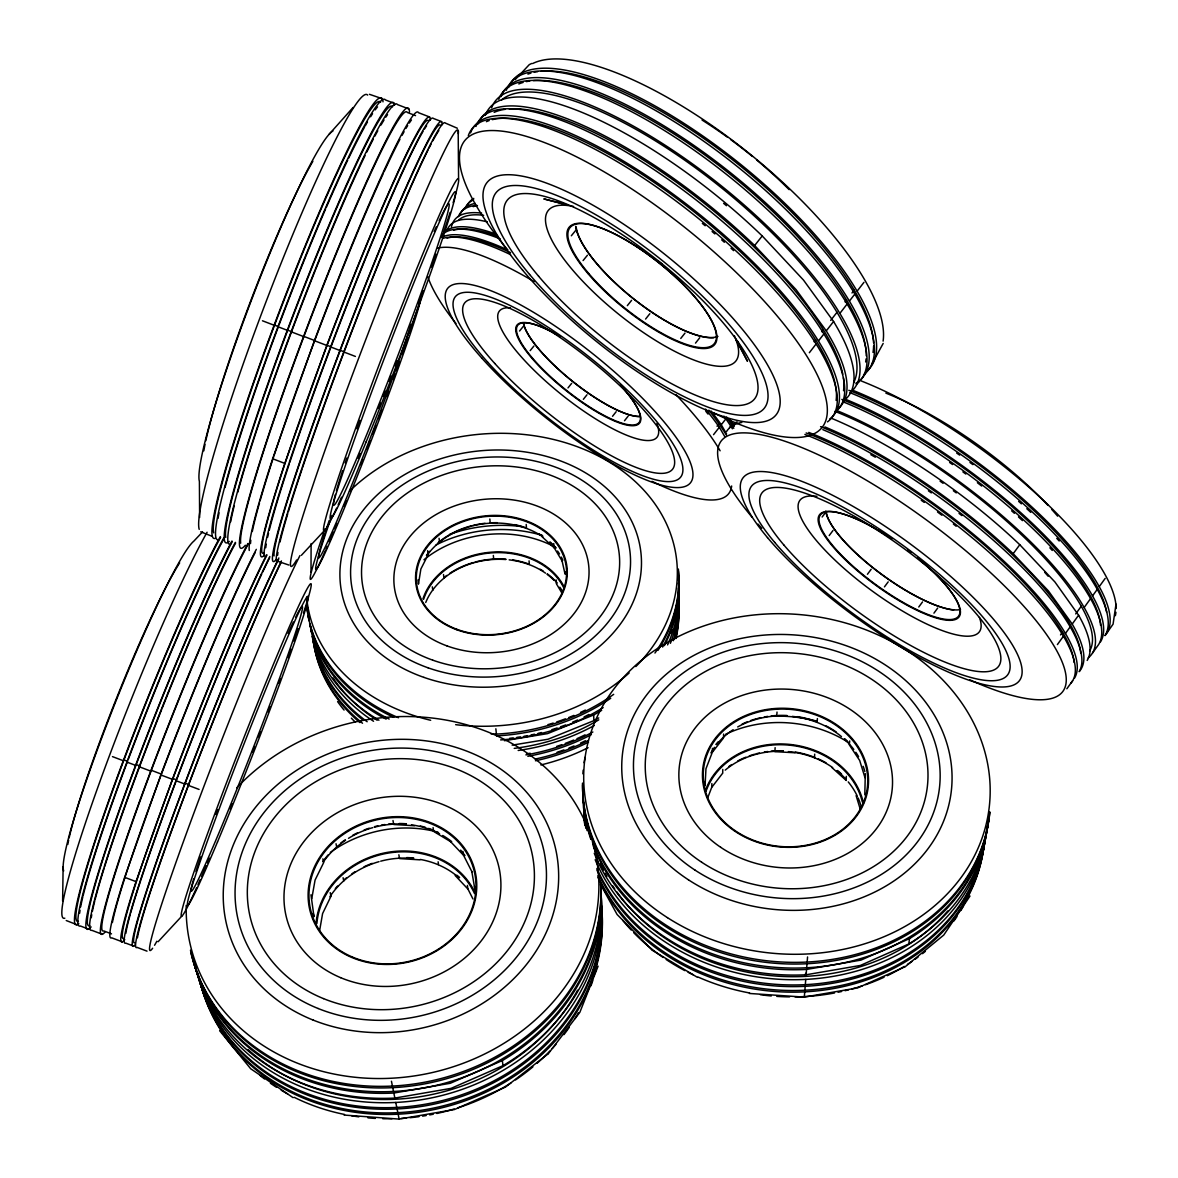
<?xml version="1.0" encoding="UTF-8"?>
<svg xmlns="http://www.w3.org/2000/svg" width="1178" height="1178" viewBox="0 0 1178 1178"><rect width="100%" height="100%" fill="white"/><g stroke="black" fill="none" stroke-linecap="round" stroke-linejoin="round"><path stroke-width="1.5" d="M63.126 866.684L62.625 901.008M864.799 794.87L865.3 773.637M705.092 782.236L705.048 785.8L705.961 768.778L712.292 752.359L723.425 738.091M711.792 787.007L711.851 783.561M712.395 751.947L712.454 748.354M722.703 772.901L722.777 769.44M723.528 737.693L723.616 734.1M458.183 131.038L458.581 178.379M311.11 543.544L311.007 572.14M774.933 751.137L775.124 747.662M776.817 715.694L777.009 712.072M814.44 757.645L814.705 754.17M817.12 722.217L817.385 718.595M805.369 976.385L805.619 973.278M804.353 996.706L804.736 991.847M804.869 990.212L805.192 986.31M805.325 984.661L805.752 979.404M987.458 825.528A202.852 170.295 6.6 0 1 908.753 944.005L860.352 965.459L806.12 974.766L806.547 969.435A203.514 170.545 6.5 0 1 593.3 846.098M806.68 967.771L807.018 963.737M807.151 962.043L807.563 956.963M845.995 779.821L846.334 776.361M849.353 744.555L849.691 740.947M908.753 944.005L909.534 938.601A203.514 170.545 6.5 0 0 988.636 818.121M1116.008 604.123L1113.077 624.149L1106.996 632.822M418.455 584.052L420.885 568.974L428.085 554.794M319.68 930.252L322.595 913.554L330.944 896.325M311.758 898.652L315.071 880.084L323.626 862.679M122.379 941.855L111.719 937.835A222.819 13.473 -68.5 0 1 124.647 877.33L160.841 774.947A222.819 13.473 -68.5 0 1 256.318 549.36M249.25 550.465A235.482 15.52 -69.2 0 1 272.648 458.743L314.379 340.692A235.482 15.52 -69.2 0 1 418.514 112.705L429.779 117.049M124.75 939.617A222.804 12.428 -68.6 0 1 136 881.615L172.386 779.321A222.804 12.428 -68.6 0 1 266.419 555.177M264.594 554.897A235.467 14.327 -69.1 0 1 284.796 463.396L326.777 345.448A235.467 14.327 -69.1 0 1 430.323 120.082M707.963 797.167L711.689 787.419L722.6 773.283M598.1 966.166L579.87 1012.27L548.374 1053.662M871.97 363.928L883.176 343.446M970.009 896.046L943.74 935.082L905.396 966.564M1066.856 688.777L1072.628 680.751M1092.536 652.995L1098.632 644.499A212.438 62.758 35.9 0 0 1030.397 526.286A212.438 62.758 35.9 0 0 843.934 402.169M1060.539 634.927L1062.541 632.159M1075.705 613.929L1081.286 606.214M1057.402 644.572L1063.41 636.238M1065.413 633.469L1070.213 626.829M822.848 429.646A213.071 60.152 36.1 0 1 1009.384 554.853A213.071 60.152 36.1 0 1 1079.151 671.651A213.012 60.402 36.1 0 0 1072.216 624.06L1078.592 615.211L1054.914 581.961L1019.78 544.722A212.806 61.227 36 0 0 831.535 418.308M1084.172 607.495L1090.519 598.689M1092.507 595.95L1097.263 589.353M1099.251 586.615L1105.185 578.398M1072.216 624.06L1048.405 590.9L1013.183 553.704L1019.78 544.722M933.933 613.164L937.703 608.054M918.766 606.994L922.521 601.929M884.442 586.88L888.183 581.873M867.435 574.275L871.175 569.269M829.194 535.548L832.993 530.527M822.141 517.024L825.999 511.929M814.101 341.753L815.632 339.794M821.876 331.754L823.393 329.796M830.681 320.401L837.057 312.214M845.068 301.892L846.57 299.948M852.003 292.954L854.271 290.038M809.345 352.708L816.221 343.843M818.504 340.898L823.996 333.83M836.851 409.664A230.373 73.213 38.8 0 0 826.279 330.885L833.568 321.491L803.514 280.099L762.225 235.953A230.122 74.199 38.8 0 0 485.351 115.267M839.943 313.289L847.203 303.924M849.471 300.994L854.904 293.999M857.172 291.084L863.945 282.352M717.049 426.245L718.978 423.771M713.544 434.667L719.346 427.246A193.501 51.405 38.7 0 0 705.548 409.105M726.605 434.019L721.275 424.772L725.884 418.838M624.502 420.752L628.124 416.158M695.506 343.107L699.776 337.703M612.531 416.29L616.138 411.74M680.766 338.425L685.022 333.065M478.194 123.808A230.373 73.213 38.8 0 1 754.642 245.51L762.225 235.953M645.588 319.047L649.814 313.746M583.36 399.313L586.968 394.792M627.344 305.632L631.585 300.346M568.017 387.886L571.624 383.395M530.188 350.617L533.855 346.082M519.557 331.018L523.268 326.439M583.095 260.559L587.41 255.258M571.33 235.777L575.718 230.402M353.047 107.522L329.163 134.233M158.088 941.752L181.78 916.16M301.421 555.28L325.437 529.482M515.169 79.662L529.29 64.628L531.676 63.465M202.572 531.896L193.825 541.158A178.717 15.682 -68.3 0 0 114.016 705.916A178.717 15.682 -68.3 0 0 63.686 870.91M548.168 1053.839L505.436 1087.103L454.472 1109.514L399.224 1119.1L344.064 1115.051M905.146 966.711L857.54 987.93L804.235 997.103L749.444 993.466M909.534 938.601L860.971 960.099L806.547 969.435M600.706 886.96A207.549 180.146 -13.2 0 1 502.343 1060.553L450.276 1083.289L393.835 1093.037A207.549 180.146 -13.2 0 1 193.059 959.334M600.809 890.612A206.857 179.851 -13.3 0 1 502.977 1065.663L451.1 1088.354L394.866 1098.073A206.857 179.851 -13.3 0 1 193.914 961.057M601.663 710.334A185.977 146.852 -5.7 0 1 593.638 714.972L547.534 733.629L504.405 740.712M598.748 717.903A185.417 146.705 -5.7 0 1 593.918 720.641L547.961 739.254L512.135 745.159M369.436 94.299L381.937 98.584M288.875 565.042L276.256 560.772A235.423 12.678 -69.1 0 1 355.55 321.211A235.423 12.678 -69.1 0 1 445.24 123.027L457.358 128.255M490.961 733.82L496.409 734.115A186.757 147.044 -5.7 0 0 613.679 694.343M774.844 751.667L795.076 752.771M393.746 824.512L414.509 825.749M399.563 858.585L419.913 859.837M565.676 204.28L543.824 198.905L567.236 205.105M124.647 877.33L136 881.615M111.498 933.845L103.723 930.914A219.255 14.136 -68.5 0 1 148.884 776.906A219.255 14.136 -68.5 0 1 248.175 544.118M77.056 924.745L66.233 920.533M88.394 929.03L80.384 926.011A222.892 16.507 -68.4 0 1 122.335 774.417A222.892 16.507 -68.4 0 1 223.761 537.919M102.383 934.316L91.722 930.281A222.863 15.402 -68.5 0 1 134.601 779.056A222.863 15.402 -68.5 0 1 235.379 542.351M133.703 946.125L125.707 943.107A222.789 12.104 -68.6 0 1 171.09 793.795A222.789 12.104 -68.6 0 1 269.836 556.487M147.014 951.147L137.031 947.377A222.76 11.014 -68.6 0 1 183.341 798.448A222.76 11.014 -68.6 0 1 281.454 560.919M123.955 759.928L127.563 761.297A219.314 16.242 -68.4 0 0 83.211 895.236M136.221 764.566L139.814 765.936M151.344 770.309L161.43 774.137M172.96 778.496L176.567 779.865A219.211 11.913 -68.6 0 1 261.707 574.084M185.211 783.149L188.804 784.504M112.47 756.615L123.307 760.723M126.915 762.092L135.588 765.376M139.195 766.745L150.74 771.119M160.841 774.947L172.386 779.321M175.993 780.69L184.651 783.974M188.259 785.343L199.082 789.437M272.648 458.743L284.796 463.396M212.261 536.358L200.716 531.823M274.548 325.143L278.406 326.63A231.772 18.715 -69.2 0 0 225.027 487.486M287.697 330.179L291.555 331.666M303.924 336.422L314.747 340.575M327.116 345.316L330.989 346.788M340.251 350.352L344.123 351.839M262.473 320.784L274.106 325.246M277.979 326.733L287.27 330.296M291.143 331.784L303.541 336.54M314.379 340.692L326.777 345.448M330.635 346.936L339.927 350.499M343.799 351.986L355.403 356.433M393.894 103.208L385.456 99.939A235.556 19.025 -69.2 0 0 282.322 315.203A235.556 19.025 -69.2 0 0 218.622 539.73M408.678 108.906L397.413 104.562A235.541 17.758 -69.2 0 0 295.501 320.269A235.541 17.758 -69.2 0 0 230.505 544.265M441.721 121.673L433.283 118.418A235.453 13.945 -69.1 0 0 342.386 316.146A235.453 13.945 -69.1 0 0 264.181 556.163M415.539 115.621L407.338 112.455A231.727 16.286 -69.2 0 0 315.468 306.147A231.727 16.286 -69.2 0 0 240.695 543.146M652.406 950.366L697.509 977.387M433.931 831.609L450.747 841.74M293.116 1097.69L250.693 1068.755L219.623 1030.691M831.992 767.629L846.26 780.484M542.204 536.903L554.382 548.006M652.185 950.19L617.095 914.481L600.441 884.207M450.467 841.519L463.528 855.272L471.951 871.794M754.642 245.51L796.063 289.611L826.279 330.885M455.179 875.504L467.99 889.125L472.952 898.947M849.397 744.967L859.69 760.502L864.991 777.686M554.116 547.682L562.142 561.037M556.472 583.89L561.729 592.74M719.346 427.246L724.691 436.478M735.646 339.338L747.441 361.204L737.561 341.281M856.111 795.636L860.264 809.257M310.977 894.794L313.996 916.675L313.215 913.289M562.009 560.581L564.954 573.701M322.875 858.836L323.626 862.281M330.223 892.644L330.944 895.943M336.024 843.728L336.746 847.188M343.078 877.698L343.77 881.011M391.449 1081.257L392.421 1086.057M392.745 1087.647L393.511 1091.461M393.835 1093.037L394.866 1098.073M395.749 1102.446L396.765 1107.423M397.074 1108.954L397.825 1112.65M398.135 1114.182L399.062 1118.761M471.789 871.381L474.94 889.626L474.513 886.195M392.996 820.521L393.599 824.011M398.856 854.772L399.43 858.114M433.077 827.574L433.592 831.064M438.128 861.795L438.628 865.138M417.999 579.915L418.499 583.566M462.91 851.399L463.366 854.875M467.401 885.414L467.843 888.742M427.629 550.671L428.1 554.352M432.326 586.835L432.782 590.384M439.055 538.302L439.512 541.998M443.517 574.555L443.959 578.118M502.343 1060.553L502.977 1065.663M495.85 728.784L496.409 734.115M489.827 519.012L490.181 522.723M493.332 555.442L493.685 559.005M526.198 524.446L526.492 528.142M529.055 560.875L529.334 564.439M553.748 543.559L553.999 547.255M556.119 579.9L556.355 583.463M565.101 571.654L565.249 574.113M593.638 714.972L593.918 720.641M199.627 517.436L199.406 481.463A188.833 18.068 -69.2 0 1 251.915 298.873A188.833 18.068 -69.2 0 1 332.932 131.008M725.221 770.117A80.443 67.941 6.9 0 1 783.237 751.284M788.406 751.608A80.443 67.941 6.9 0 1 832.64 767.555M836.94 770.78A80.443 67.941 6.9 0 1 845.981 779.291M848.234 781.897A80.443 67.941 6.9 0 1 857.378 796.284M858.129 797.948A80.443 67.941 6.9 0 1 861.177 806.562M706.02 791.248A80.752 68.059 6.8 0 1 786.639 744.938A80.752 68.059 6.8 0 1 862.311 801.909M705.298 790.88A81.532 68.707 6.8 0 1 787.743 744.231A81.532 68.707 6.8 0 1 863.489 803.425M710.923 752.904A82.092 68.574 6.3 0 1 714.516 747.323M716.548 744.643A82.092 68.574 6.3 0 1 733.158 729.697M737.708 726.944A82.092 68.574 6.3 0 1 787.037 715.959M792.308 716.386A82.092 68.574 6.3 0 1 841.504 736.633M844.243 739.018A82.092 68.574 6.3 0 1 853.8 749.444M855.832 752.286A82.092 68.574 6.3 0 1 858.6 756.674M863.15 766.289A82.092 68.574 6.3 0 1 864.858 771.561M989.888 812.143A204.427 170.913 6.4 0 1 777.392 961.749A204.427 170.913 6.4 0 1 582.506 783.105M582.874 773.828A204.427 170.913 6.4 0 1 583.184 770.132M584.097 762.784A204.427 170.913 6.4 0 1 585.024 757.336M989.726 812.113A204.221 170.825 6.4 0 1 778.364 963.516A204.221 170.825 6.4 0 1 582.609 784.872M988.798 818.15A203.72 170.633 6.5 0 1 809.183 967.624A203.72 170.633 6.5 0 1 592.578 842.712M591.312 839.251A203.72 170.633 6.5 0 1 582.874 792.794M590.811 839.237A203.514 170.545 6.5 0 1 582.963 794.546M806.12 974.766A202.852 170.295 6.6 0 1 594.257 853.27M587.1 830.608A202.852 170.295 6.6 0 1 583.493 805.664M728.784 766.613A81.208 68.589 6.9 0 1 731.671 764.61M737.708 761.003A81.208 68.589 6.9 0 1 745.851 757.204M749.267 755.908A81.208 68.589 6.9 0 1 754.465 754.244M756.085 753.802A81.208 68.589 6.9 0 1 759.368 753.007M764.389 752.02A81.208 68.589 6.9 0 1 767.791 751.52M771.207 751.152A81.208 68.589 6.9 0 1 774.623 750.901M776.317 750.828A81.208 68.589 6.9 0 1 783.237 750.828M795.312 752.05A81.208 68.589 6.9 0 1 815.235 757.601M818.371 758.926A81.208 68.589 6.9 0 1 825.999 762.77M837.44 770.5A81.208 68.589 6.9 0 1 841.548 774.034M715.9 744.452A82.872 69.237 6.3 0 1 718.124 741.846M742.081 724.102A82.872 69.237 6.3 0 1 747.146 721.893M750.622 720.583A82.872 69.237 6.3 0 1 755.937 718.904M757.572 718.462A82.872 69.237 6.3 0 1 760.914 717.652M764.331 716.96A82.872 69.237 6.3 0 1 767.776 716.386M771.266 715.944A82.872 69.237 6.3 0 1 776.479 715.517M778.216 715.444A82.872 69.237 6.3 0 1 787.051 715.517M797.594 716.651A82.872 69.237 6.3 0 1 816.31 721.599M825.852 725.795A82.872 69.237 6.3 0 1 836.159 731.936M844.788 738.783A82.872 69.237 6.3 0 1 847.424 741.286M725.501 734.336A112.043 94.534 6.8 0 1 849.191 742.965M771.502 716.253A129.536 109.583 7 0 1 816.531 721.083M984.19 843.507A200.731 169.455 6.9 0 1 813.232 991.258A200.731 169.455 6.9 0 1 597.997 877.507M985.25 837.676A201.423 169.735 6.8 0 1 812.702 985.795A201.423 169.735 6.8 0 1 596.966 870.13M584.774 824.791A201.423 169.735 6.8 0 1 583.964 810.39M986.575 830.402A202.277 170.074 6.7 0 1 811.259 979.051A202.277 170.074 6.7 0 1 595.184 859.719M585.893 828.281A202.277 170.074 6.7 0 1 583.611 806.842M984.101 845.348A200.923 169.529 6.9 0 1 811.289 989.8A200.923 169.529 6.9 0 1 597.909 875.828M584.347 820.006A200.923 169.529 6.9 0 1 584.229 816.339M985.161 839.502A201.615 169.809 6.8 0 1 810.744 984.322A201.615 169.809 6.8 0 1 596.878 868.451M584.877 824.865A201.615 169.809 6.8 0 1 583.861 808.668M963.56 905.867A198.346 167.791 7 0 1 960.865 910.506M956.978 916.572A198.346 167.791 7 0 1 953.856 921.049M925.378 951.323A198.346 167.791 7 0 1 922.521 953.65M918.118 957.022A198.346 167.791 7 0 1 915.129 959.216M912.096 961.336A198.346 167.791 7 0 1 907.443 964.429M904.306 966.402A198.346 167.791 7 0 1 887.314 975.693M884.06 977.225A198.346 167.791 7 0 1 865.624 984.675M862.193 985.839A198.346 167.791 7 0 1 857.01 987.473M855.331 987.974A198.346 167.791 7 0 1 851.944 988.931M848.528 989.844A198.346 167.791 7 0 1 845.068 990.698M841.578 991.508A198.346 167.791 7 0 1 838.073 992.259M834.539 992.966A198.346 167.791 7 0 1 795.017 996.882M789.555 996.882A198.346 167.791 7 0 1 776.744 996.382M771.266 995.955A198.346 167.791 7 0 1 760.355 994.703M749.62 992.98A198.346 167.791 7 0 1 698.024 977.018M693.047 974.721A198.346 167.791 7 0 1 688.129 972.306M684.874 970.628A198.346 167.791 7 0 1 666.144 959.51M663.17 957.493A198.346 167.791 7 0 1 633.735 932.696M631.187 930.016A198.346 167.791 7 0 1 622.794 920.386M947.775 910.947A199.038 167.35 6.7 0 1 616.816 891.879M614.695 888.86A199.038 167.35 6.7 0 1 612.648 885.812M606.906 876.447A199.038 167.35 6.7 0 1 605.153 873.281M603.475 870.071A199.038 167.35 6.7 0 1 600.353 863.621M425.744 602.473A73.625 58.664 -5.7 0 1 505.774 559.535M509.161 559.859A73.625 58.664 -5.7 0 1 545.532 573.156M547.048 574.26A73.625 58.664 -5.7 0 1 554.058 580.342M559.83 587.189A73.625 58.664 -5.7 0 1 561.788 590.134M423.668 599.175A73.875 58.738 -5.7 0 1 491.079 552.909A73.875 58.738 -5.7 0 1 563.909 588.102M422.961 598.88A74.582 59.298 -5.7 0 1 489.945 552.291A74.582 59.298 -5.7 0 1 563.761 586.143M427.04 555.442A75.009 59.033 -5.7 0 1 542.984 536.947M549.64 542.233A75.009 59.033 -5.7 0 1 555.339 548.212M557.533 551.039A75.009 59.033 -5.7 0 1 559.535 553.999M561.302 557.076A75.009 59.033 -5.7 0 1 562.848 560.213M349.527 491.167A185.947 146.043 -5.7 0 1 609.865 462.453A185.947 146.043 -5.7 0 1 635.826 666.571M629.14 672.962A185.947 146.043 -5.7 0 1 455.665 724.676M430.662 720.273A185.947 146.043 -5.7 0 1 306.633 597.261M678.351 569.003A186.757 147.044 -5.7 0 1 654.953 653.054M398.488 717.741A186.757 147.044 -5.7 0 1 306.722 606.331M678.351 570.844A186.566 147 -5.7 0 1 657.942 650.418M610.734 698.245A186.566 147 -5.7 0 1 496.586 735.897M393.791 717.328A186.566 147 -5.7 0 1 310.035 624.531M309.166 620.924A186.566 147 -5.7 0 1 308.091 615.476M307.532 611.809A186.566 147 -5.7 0 1 306.898 606.317M678.351 575.262A186.153 146.897 -5.7 0 1 662.61 647.031M603.165 707.595A186.153 146.897 -5.7 0 1 500.65 739.917M389.182 719.051A186.153 146.897 -5.7 0 1 309.637 623.442A185.977 146.852 -5.7 0 0 310.374 627.049M308.945 619.805A186.153 146.897 -5.7 0 1 308.386 616.138M307.752 610.646A186.153 146.897 -5.7 0 1 307.473 606.979M678.366 577.087A185.977 146.852 -5.7 0 1 664.348 645.632M386.134 719.11A185.977 146.852 -5.7 0 1 311.242 630.642M678.366 582.933A185.417 146.705 -5.7 0 1 667.573 644.896M378.948 720.214A185.417 146.705 -5.7 0 1 312.361 636.356M311.507 632.763A185.417 146.705 -5.7 0 1 310.771 629.14M444.003 577.603A74.317 59.224 -5.7 0 1 446.801 575.438M449.76 573.362A74.317 59.224 -5.7 0 1 473.394 562.524M475.043 562.068A74.317 59.224 -5.7 0 1 505.892 559.182M512.68 559.948A74.317 59.224 -5.7 0 1 528.789 564.026M540.142 569.224A74.317 59.224 -5.7 0 1 543.146 571.021M547.387 573.922A74.317 59.224 -5.7 0 1 557.223 582.992M426.451 555.383A75.731 59.592 -5.7 0 1 429.543 551.348M438.187 542.66A75.731 59.592 -5.7 0 1 471.2 525.874M472.879 525.447A75.731 59.592 -5.7 0 1 485.041 523.282M490.298 522.841A75.731 59.592 -5.7 0 1 497.337 522.693M514.609 524.608A75.731 59.592 -5.7 0 1 526.095 527.847M539.053 533.884A75.731 59.592 -5.7 0 1 542.042 535.74M550.185 542.057A75.731 59.592 -5.7 0 1 555.957 548.079M423.962 559.756A102.515 81.606 -5.7 0 1 555.736 547.49M436.081 544.943A118.551 94.652 -5.7 0 1 542.602 535.534M449.849 534.267A126.841 101.352 -5.7 0 1 521.53 526.566M678.41 601.663A183.606 146.219 -5.7 0 1 676.039 638.491M588.529 742.125A183.606 146.219 -5.7 0 1 535.46 760.767M359.894 722.57A183.606 146.219 -5.7 0 1 314.393 647.517A183.783 146.263 -5.7 0 0 362.515 723.248M678.395 599.882A183.783 146.263 -5.7 0 1 675.642 638.447M588.426 740.402A183.783 146.263 -5.7 0 1 535.313 759.044M678.395 595.582A184.195 146.381 -5.7 0 1 674.331 639.168M591.4 734.586A184.195 146.381 -5.7 0 1 527.847 756.305M363.251 720.273A184.195 146.381 -5.7 0 1 313.215 641.554M678.395 593.786A184.372 146.425 -5.7 0 1 673.33 640.714M592.873 732.009A184.372 146.425 -5.7 0 1 525.903 754.892M367.153 721.731A184.372 146.425 -5.7 0 1 313.215 641.598M678.381 588.013A184.917 146.573 -5.7 0 1 670.385 643.321M594.154 725.56A184.917 146.573 -5.7 0 1 518.187 750.474M373.559 721.26A184.917 146.573 -5.7 0 1 312.096 635.943M671.784 629.626A181.972 144.231 -5.7 0 1 670.812 633.057M598.777 719.846A181.972 144.231 -5.7 0 1 514.226 748.383M377.063 720.185A181.972 144.231 -5.7 0 1 333.05 677.968M588.853 714.501A183.002 144.496 -5.7 0 1 584.082 716.931M577.573 719.994A183.002 144.496 -5.7 0 1 572.567 722.158M565.779 724.882A183.002 144.496 -5.7 0 1 560.61 726.767M557.135 727.96A183.002 144.496 -5.7 0 1 551.893 729.638M541.497 732.539A183.002 144.496 -5.7 0 1 538.037 733.393M534.547 734.203A183.002 144.496 -5.7 0 1 531.028 734.939M527.494 735.646A183.002 144.496 -5.7 0 1 523.945 736.279M520.381 736.868A183.002 144.496 -5.7 0 1 516.803 737.399M513.225 737.87A183.002 144.496 -5.7 0 1 509.632 738.297M585.363 710.069A183.591 144.644 -5.7 0 1 580.504 712.425M573.877 715.399A183.591 144.644 -5.7 0 1 568.812 717.505M565.381 718.83A183.591 144.644 -5.7 0 1 556.708 721.923M553.204 723.056A183.591 144.644 -5.7 0 1 547.932 724.647M588.102 747.691A181.486 144.865 -5.7 0 1 540.864 764.949M355.285 722.085A181.486 144.865 -5.7 0 1 351.353 718.182M344.064 710.054A181.486 144.865 -5.7 0 1 337.6 701.602M585.392 740.741A180.676 143.878 -5.7 0 1 580.577 743.038M574.025 745.954A180.676 143.878 -5.7 0 1 569.003 747.986M563.923 749.9A180.676 143.878 -5.7 0 1 557.076 752.271M585.068 734.851A181.25 144.025 -5.7 0 1 576.97 738.635M573.657 740.064A181.25 144.025 -5.7 0 1 565.234 743.406M561.818 744.643A181.25 144.025 -5.7 0 1 556.664 746.396M530.144 753.243A181.25 144.025 -5.7 0 1 526.507 753.92M316.897 923.478A82.313 71.829 -13.4 0 1 386.119 853.461A82.313 71.829 -13.4 0 1 474.557 893.587M316.087 923.316A83.108 72.521 -13.4 0 1 385 852.828A83.108 72.521 -13.4 0 1 474.513 891.569M236.807 787.773A207.696 179.483 -13 0 1 567.03 791.292A207.696 179.483 -13 0 1 447.758 1068.475A207.696 179.483 -13 0 1 186.227 905.337M600.589 883.014A208.506 180.558 -13.1 0 1 420.075 1083.038A208.506 180.558 -13.1 0 1 190.762 952.045M592.593 842.27A208.506 180.558 -13.1 0 1 594.743 849.117M595.715 852.607A208.506 180.558 -13.1 0 1 597.761 861.442M600.618 885.252A207.77 180.249 -13.2 0 1 421.047 1088.457A207.77 180.249 -13.2 0 1 191.734 954.136M600.677 884.737A208.285 180.47 -13.1 0 1 418.293 1084.982A208.285 180.47 -13.1 0 1 190.483 950.16M601.045 895.339A206.253 179.586 -13.3 0 1 423.064 1099.472A206.253 179.586 -13.3 0 1 194.988 963.854M601.767 908.194A204.839 178.968 -13.5 0 1 424.949 1109.691A204.839 178.968 -13.5 0 1 198.729 976.326M601.84 909.843A204.619 178.865 -13.5 0 1 424.213 1111.399A204.619 178.865 -13.5 0 1 198.861 976.164M335.347 888.565A82.769 72.373 -13.5 0 1 337.615 886.033M343.74 880.113A82.769 72.373 -13.5 0 1 346.376 877.904M351.957 873.752A82.769 72.373 -13.5 0 1 354.887 871.838M364.046 866.802A82.769 72.373 -13.5 0 1 372.189 863.356M406.69 857.599A82.769 72.373 -13.5 0 1 413.684 858.026M456.917 875.21A82.769 72.373 -13.5 0 1 459.597 877.492M329.884 896.738A82.004 71.696 -13.5 0 1 379.036 861.648M380.715 861.177A82.004 71.696 -13.5 0 1 413.522 858.512M420.31 859.454A82.004 71.696 -13.5 0 1 437.966 864.637M439.615 865.359A82.004 71.696 -13.5 0 1 459.008 877.801M323.494 861.751A83.726 72.447 -13 0 1 345.552 840.238M348.511 838.324A83.726 72.447 -13 0 1 372.793 827.633M374.501 827.177A83.726 72.447 -13 0 1 406.233 824.291M411.475 824.85A83.726 72.447 -13 0 1 434.608 831.329M436.272 832.08A83.726 72.447 -13 0 1 439.556 833.715M442.751 835.482A83.726 72.447 -13 0 1 451.675 841.593M460.642 850.133A83.726 72.447 -13 0 1 464.957 855.581M330.341 852.43A114.207 99.777 -13.5 0 1 437.966 832.169M322.875 861.604A84.507 73.124 -13 0 1 328.147 854.875M340.81 843.006A84.507 73.124 -13 0 1 345.139 839.899M352.723 835.29A84.507 73.124 -13 0 1 357.479 832.861M364.105 830.019A84.507 73.124 -13 0 1 369.2 828.208M374.354 826.706A84.507 73.124 -13 0 1 377.844 825.852M381.392 825.13A84.507 73.124 -13 0 1 384.97 824.541M388.549 824.085A84.507 73.124 -13 0 1 392.112 823.761M399.239 823.51A84.507 73.124 -13 0 1 406.381 823.805M420.266 825.969A84.507 73.124 -13 0 1 425.332 827.324M428.645 828.399A84.507 73.124 -13 0 1 433.46 830.24M601.825 907.767A205.34 179.189 -13.4 0 1 422.254 1106.319A205.34 179.189 -13.4 0 1 197.506 972.454M601.737 906.088A205.561 179.292 -13.4 0 1 424.006 1104.434A205.561 179.292 -13.4 0 1 197.786 974.368M596.23 968.581A202.174 177.083 -13.6 0 1 594.861 973.75M592.755 980.656A202.174 177.083 -13.6 0 1 590.958 985.824M578.56 1012.609A202.174 177.083 -13.6 0 1 575.026 1018.572M569.224 1027.422A202.174 177.083 -13.6 0 1 563.938 1034.637M555.942 1044.4A202.174 177.083 -13.6 0 1 552.305 1048.435M549.831 1051.07A202.174 177.083 -13.6 0 1 537.021 1063.336M532.927 1066.841A202.174 177.083 -13.6 0 1 515.566 1079.902M511.016 1082.891A202.174 177.083 -13.6 0 1 457.638 1107.909M454.222 1108.969A202.174 177.083 -13.6 0 1 436.832 1113.475M433.283 1114.226A202.174 177.083 -13.6 0 1 429.72 1114.918M426.156 1115.551A202.174 177.083 -13.6 0 1 422.578 1116.126M418.985 1116.641A202.174 177.083 -13.6 0 1 410.032 1117.701M406.454 1118.01A202.174 177.083 -13.6 0 1 401.109 1118.393M391.979 1118.732A202.174 177.083 -13.6 0 1 382.747 1118.702M375.34 1118.408A202.174 177.083 -13.6 0 1 367.978 1117.863M358.834 1116.847A202.174 177.083 -13.6 0 1 351.633 1115.772M344.55 1114.462A202.174 177.083 -13.6 0 1 294.191 1097.307M287.653 1093.891A202.174 177.083 -13.6 0 1 281.233 1090.224M276.521 1087.309A202.174 177.083 -13.6 0 1 270.41 1083.23M264.505 1078.93A202.174 177.083 -13.6 0 1 260.235 1075.588M223.128 1033.886A202.174 177.083 -13.6 0 1 221.287 1030.868M577.588 990.197A202.955 176.7 -13.3 0 1 248.028 1049.524M295.693 617.243A152.713 5.654 -68.7 0 1 251.238 752.963A152.713 5.654 -68.7 0 1 193.707 878.832M195.946 871.573A152.713 5.654 -68.7 0 1 200.805 856.848M215.839 814.528A152.713 5.654 -68.7 0 1 217.621 809.698M288.08 633.528A152.713 5.654 -68.7 0 1 293.381 622.013M196.623 887.682A178.496 6.612 -68.7 0 1 198.331 859.366A178.496 6.612 -68.7 0 1 283.986 639.153A178.496 6.612 -68.7 0 1 303.497 612.943M298.152 628.831A178.496 6.612 -68.7 0 1 293.896 641.053M291.01 649.225A178.496 6.612 -68.7 0 1 288.021 657.56M280.379 678.528A178.496 6.612 -68.7 0 1 278.597 683.328M269.88 706.653A178.496 6.612 -68.7 0 1 267.951 711.748M260.323 731.759A178.496 6.612 -68.7 0 1 258.38 736.824M254.463 746.955A178.496 6.612 -68.7 0 1 252.49 751.991M232.007 803.735A178.496 6.612 -68.7 0 1 229.975 808.756M209.507 858.173A178.496 6.612 -68.7 0 1 207.519 862.826M206.238 865.815A178.496 6.612 -68.7 0 1 201.6 876.506M200.113 879.863A178.496 6.612 -68.7 0 1 197.992 884.663M156.865 941.237A220.949 9.674 -68.7 0 1 154.554 945.257M152.639 948.231A220.949 9.674 -68.7 0 1 198.11 801.732A220.949 9.674 -68.7 0 1 299.948 555.589M135.087 944.903A222.775 11.338 -68.6 0 1 177.554 802.94A222.775 11.338 -68.6 0 1 278.862 557.96M78.838 923.67A222.907 16.831 -68.4 0 1 115.974 780.513A222.907 16.831 -68.4 0 1 220.33 536.608M91.118 926.924A222.878 15.726 -68.4 0 1 126.885 788.862A222.878 15.726 -68.4 0 1 231.963 541.041M104.96 932.151A222.848 14.372 -68.5 0 1 143.112 791.616A222.848 14.372 -68.5 0 1 247.925 543.5M123.719 938.454A219.211 12.236 -68.6 0 1 169.308 788.259A219.211 12.236 -68.6 0 1 267.023 554.912M135.028 942.724A219.196 11.147 -68.6 0 1 181.545 792.897A219.196 11.147 -68.6 0 1 278.597 559.329M64.834 918.192A221.14 17.935 -68.3 0 1 105.431 766.466A221.14 17.935 -68.3 0 1 207.078 532.25M78.411 921.358A219.314 16.566 -68.4 0 1 120.318 769.69A219.314 16.566 -68.4 0 1 220.654 537.227M89.734 925.628A219.299 15.476 -68.4 0 1 132.569 774.329A219.299 15.476 -68.4 0 1 232.243 541.644M112.396 922.507A219.241 13.252 -68.5 0 1 171.708 747.205A219.241 13.252 -68.5 0 1 255.287 552.32M125.825 933.403A219.211 11.913 -68.6 0 1 130.228 914.496M130.611 913.127A219.211 11.913 -68.6 0 1 140.727 880.378M141.213 878.891A219.211 11.913 -68.6 0 1 175.905 781.632M262.65 572.11A219.211 11.913 -68.6 0 1 269.629 557.798M137.428 937.791A219.182 10.838 -68.6 0 1 195.533 766.819A219.182 10.838 -68.6 0 1 281.233 562.215M67.809 844.435A165.803 14.666 -68.3 0 1 68.633 840.164M69.134 837.867A165.803 14.666 -68.3 0 1 118.094 694.313A165.803 14.666 -68.3 0 1 179.66 562.863M79.618 913.303A219.314 16.242 -68.4 0 1 80.045 910.299M80.649 906.883A219.314 16.242 -68.4 0 1 82.872 896.62M128.196 759.633A219.314 16.242 -68.4 0 1 224.056 538.523M91.28 917.706A219.285 15.167 -68.5 0 1 91.751 914.717M92.385 911.316A219.285 15.167 -68.5 0 1 94.726 901.082M95.065 899.712A219.285 15.167 -68.5 0 1 103.973 868.731M104.606 866.728A219.285 15.167 -68.5 0 1 161.666 709.48M162.343 707.787A219.285 15.167 -68.5 0 1 235.659 542.94M411.093 324.406A134.984 5.168 -69 0 1 349.999 489.4A134.984 5.168 -69 0 1 320.387 548.315M320.769 546.975A134.984 5.168 -69 0 1 325.025 533.178M325.688 531.116A134.984 5.168 -69 0 1 329.251 520.455M420.502 300.125A146.352 5.507 -69 0 1 344.447 507.954A146.352 5.507 -69 0 1 331.96 515.434M422.814 290.686A157.749 6.037 -69 0 1 409.546 333.124M407.853 338.042A157.749 6.037 -69 0 1 402.346 353.724M399.401 361.985A157.749 6.037 -69 0 1 396.309 370.584M395.028 374.089A157.749 6.037 -69 0 1 393.084 379.419M388.652 391.479A157.749 6.037 -69 0 1 386.796 396.471M381.716 410.047A157.749 6.037 -69 0 1 378.506 418.573M375.915 425.376A157.749 6.037 -69 0 1 372.646 433.96M369.98 440.866A157.749 6.037 -69 0 1 366.667 449.466M362.721 459.597A157.749 6.037 -69 0 1 360.748 464.633M346.244 500.989A157.749 6.037 -69 0 1 344.182 506.025M336.982 523.503A157.749 6.037 -69 0 1 334.773 528.76M333.33 532.191A157.749 6.037 -69 0 1 329.177 541.909M327.219 546.401A157.749 6.037 -69 0 1 325.982 549.242M325.172 551.083A157.749 6.037 -69 0 1 310.167 578.28M310.241 577.367A157.749 6.037 -69 0 1 324.966 528.922M439.144 220.639A161.342 6.508 -69.1 0 1 400.873 347.701A161.342 6.508 -69.1 0 1 335.406 494.407M336.378 490.858A161.342 6.508 -69.1 0 1 342.636 470.596M345.154 462.969A161.342 6.508 -69.1 0 1 346.803 458.051M356.934 428.851A161.342 6.508 -69.1 0 1 359.953 420.384M434.181 231.492A161.342 6.508 -69.1 0 1 436.243 226.912M336.569 508.204A188.613 7.613 -69.1 0 1 383.748 352.575A188.613 7.613 -69.1 0 1 453.162 202.601M450.114 212.423A188.613 7.613 -69.1 0 1 443.561 232.361M436.037 254.286A188.613 7.613 -69.1 0 1 431.531 267.067M423.049 290.73A188.613 7.613 -69.1 0 1 418.543 303.07M396.971 360.586A188.613 7.613 -69.1 0 1 395.013 365.71M391.067 375.959A188.613 7.613 -69.1 0 1 389.093 381.039M385.191 391.052A188.613 7.613 -69.1 0 1 383.174 396.22M380.465 403.097A188.613 7.613 -69.1 0 1 378.433 408.236M360.188 453.442A188.613 7.613 -69.1 0 1 358.186 458.271M341.532 497.234A188.613 7.613 -69.1 0 1 338.16 504.744M296.635 559.977A233.509 11.147 -69.1 0 1 360.792 352.634A233.509 11.147 -69.1 0 1 458.33 133.659M276.359 559.388A235.438 13.061 -69.1 0 1 345.36 336.172A235.438 13.061 -69.1 0 1 442.148 124.647M263.99 553.042A231.668 14.092 -69.1 0 1 331.386 334.022A231.668 14.092 -69.1 0 1 428.439 120.598M245.348 545.267A235.512 16.566 -69.2 0 1 306.825 327.852A235.512 16.566 -69.2 0 1 409.458 112.028M215.132 538.405A235.571 19.393 -69.2 0 1 283.147 301.421A235.571 19.393 -69.2 0 1 383.012 101.823M229.254 541.409A235.541 18.126 -69.2 0 1 291.128 320.063A235.541 18.126 -69.2 0 1 394.645 105.019M250.531 543.514A231.698 15.27 -69.2 0 1 250.811 540.246M252.298 531.484A231.698 15.27 -69.2 0 1 259.484 502.918M260.058 500.856A231.698 15.27 -69.2 0 1 273.723 456.578M274.238 455.017A231.698 15.27 -69.2 0 1 383.144 173.799M384.043 171.855A231.698 15.27 -69.2 0 1 399.931 139.328M402.051 135.352A231.698 15.27 -69.2 0 1 404.054 131.73M405.939 128.461A231.698 15.27 -69.2 0 1 407.691 125.56M409.296 123.042A231.698 15.27 -69.2 0 1 411.446 119.994M265.727 547.741A231.668 13.724 -69.1 0 1 266.257 544.118M267.597 537.315A231.668 13.724 -69.1 0 1 268.525 533.295M269.232 530.365A231.668 13.724 -69.1 0 1 289.037 464.574M289.67 462.674A231.668 13.724 -69.1 0 1 422.976 131.465M424.536 128.932A231.668 13.724 -69.1 0 1 426.598 125.84M274.091 555.898A231.654 12.84 -69.1 0 1 351.795 320.107A231.654 12.84 -69.1 0 1 440.381 125.221M277.64 555.221A231.639 12.472 -69.1 0 1 277.934 552.394M279.981 542.042A231.639 12.472 -69.1 0 1 287.756 513.726M288.374 511.679A231.639 12.472 -69.1 0 1 301.921 469.507M302.555 467.607A231.639 12.472 -69.1 0 1 427.982 150.151M429.013 148.104A231.639 12.472 -69.1 0 1 430.986 144.276M432.827 140.786A231.639 12.472 -69.1 0 1 438.849 130.567M199.215 529.349A233.7 20.674 -69.2 0 1 270.984 288.904A233.7 20.674 -69.2 0 1 367.669 95.109M213.674 532.839A231.786 19.084 -69.2 0 1 286.077 294.868A231.786 19.084 -69.2 0 1 380.597 102.133M225.764 537.462A231.757 17.832 -69.2 0 1 299.227 299.919A231.757 17.832 -69.2 0 1 392.569 106.756M203.809 450.85A175.183 16.89 -69.2 0 1 205.031 444.356M205.797 440.778A175.183 16.89 -69.2 0 1 312.862 161.312M218.033 518.408A231.772 18.715 -69.2 0 1 219.049 512.842M279.039 324.951A231.772 18.715 -69.2 0 1 325.54 209.139M326.218 207.593A231.772 18.715 -69.2 0 1 347.716 160.149M348.629 158.205A231.772 18.715 -69.2 0 1 364.488 127.209M365.209 125.928A231.772 18.715 -69.2 0 1 367.448 121.997M370.599 116.769A231.772 18.715 -69.2 0 1 372.542 113.721M375.193 109.878A231.772 18.715 -69.2 0 1 377.534 106.903M230.667 521.825A231.742 17.464 -69.2 0 1 234.142 506.025M237.706 492.316A231.742 17.464 -69.2 0 1 314.909 271.367M315.557 269.762A231.742 17.464 -69.2 0 1 365.033 155.658M366.785 152.08A231.742 17.464 -69.2 0 1 373.352 139.048M374.869 136.147A231.742 17.464 -69.2 0 1 377.77 130.773M381.024 124.986A231.742 17.464 -69.2 0 1 384.013 119.994M385.839 117.123A231.742 17.464 -69.2 0 1 387.533 114.649M532.603 63.568A227.221 77.895 38.8 0 1 745.085 150.136A227.221 77.895 38.8 0 1 883.102 341.149M734.424 335.848A120.274 36.798 38.8 0 1 684.86 356.227A120.274 36.798 38.8 0 1 563.629 258.733A120.274 36.798 38.8 0 1 573.539 206.459M507.659 249.81A229.136 70.076 38.8 0 1 535.916 139.446A229.136 70.076 38.8 0 1 804.324 352.207A229.136 70.076 38.8 0 1 712.955 412.55M468.314 135.588A230.697 71.843 38.8 0 1 694.946 215.648A230.697 71.843 38.8 0 1 827.486 421.871M486.381 121.673A226.912 70.989 38.8 0 1 489.223 120.554M492.345 119.655A226.912 70.989 38.8 0 1 703.207 219.167A226.912 70.989 38.8 0 1 836.115 400.387M470.567 132.908A230.623 72.152 38.8 0 1 697.347 212.658A230.623 72.152 38.8 0 1 829.621 419.088M475.941 126.488A230.446 72.903 38.8 0 1 703.104 205.487A230.446 72.903 38.8 0 1 834.731 412.433M494.171 112.352A226.662 72.02 38.8 0 1 505.391 109.289M509.176 108.906A226.662 72.02 38.8 0 1 704.017 203.131A226.662 72.02 38.8 0 1 842.8 374.192M843.419 377.844A226.662 72.02 38.8 0 1 843.522 390.743M833.568 321.491A230.122 74.199 38.8 0 1 843.654 400.814M501.563 99.968A226.22 73.831 38.8 0 1 721.069 187.493A226.22 73.831 38.8 0 1 853.608 382.762M491.594 107.802A229.916 75.053 38.8 0 1 719.832 184.651A229.916 75.053 38.8 0 1 849.588 393.069M498.736 99.291A229.681 76.025 38.8 0 1 727.444 175.154A229.681 76.025 38.8 0 1 856.362 384.249M518.791 83.947A225.911 75.097 38.8 0 1 523.165 82.416M526.36 81.621A225.911 75.097 38.8 0 1 529.791 81.032M533.428 80.634A225.911 75.097 38.8 0 1 738.4 181.044A225.911 75.097 38.8 0 1 866.213 355.712M866.051 358.922A225.911 75.097 38.8 0 1 865.653 361.955M500.959 96.625A229.607 76.334 38.8 0 1 733.379 175.051A229.607 76.334 38.8 0 1 855.861 383.262M506.29 90.264A229.416 77.056 38.8 0 1 735.514 165.082A229.416 77.056 38.8 0 1 863.548 374.898M527.935 74.126A225.661 76.114 38.8 0 1 530.925 73.124M534.149 72.3A225.661 76.114 38.8 0 1 537.595 71.681M541.247 71.254A225.661 76.114 38.8 0 1 743.318 168.41A225.661 76.114 38.8 0 1 873.546 342.665M873.605 346.096A225.661 76.114 38.8 0 1 873.001 352.399M508.513 87.614A229.342 77.365 38.8 0 1 737.884 162.137A229.342 77.365 38.8 0 1 865.653 372.16M713.78 337.733A93.356 29.097 38.8 0 1 631.835 297.371A93.356 29.097 38.8 0 1 575.689 226.367M717.947 336.422A92.473 28.802 38.8 0 1 636.886 301.465A92.473 28.802 38.8 0 1 576.175 227.104M702.073 120.053A183.326 63.965 38.8 0 1 727.636 137.355M730.61 139.534A183.326 63.965 38.8 0 1 752.403 156.438M756.659 159.972A183.326 63.965 38.8 0 1 789.142 189.643M723.616 203.338A226.426 72.992 38.8 0 1 726.473 205.723M702.368 223.437A226.986 70.68 38.8 0 1 705.166 225.749M712.101 231.565A226.986 70.68 38.8 0 1 714.855 233.921M721.672 239.856A226.986 70.68 38.8 0 1 724.367 242.256M731.008 248.234A226.986 70.68 38.8 0 1 733.614 250.634M661.962 264.063A192.22 66.233 38.8 0 1 657.81 260.721M624.782 390.109A77.733 20.32 38.7 0 1 613.826 420.119A77.733 20.32 38.7 0 1 523.739 346.759A77.733 20.32 38.7 0 1 555.913 334.037M557.636 335.008A77.733 20.32 38.7 0 1 560.507 336.658M620.335 385.162A78.47 20.512 38.7 0 1 617.081 422.048A78.47 20.512 38.7 0 1 523.533 347.422A78.47 20.512 38.7 0 1 557.253 334.846M656.868 423.417A100.955 26.372 38.7 0 1 563.909 396.485A100.955 26.372 38.7 0 1 510.472 307.841M731.656 485.984A192.147 50.124 38.7 0 1 652.023 481.331M455.93 323.464A192.147 50.124 38.7 0 1 427.805 276.697M437.774 248.116A192.147 50.124 38.7 0 1 534.061 281.571M676.025 394.763A192.147 50.124 38.7 0 1 720.126 450.776M442.825 238.398A193.501 51.405 38.7 0 1 510.53 254.625M447.036 238.177A190.35 50.787 38.7 0 1 510.56 252.607M708.847 410.18A190.35 50.787 38.7 0 1 726.384 435.094M441.235 237.573A193.442 51.626 38.7 0 1 507.674 249.913M710.982 410.96A193.442 51.626 38.7 0 1 721.275 424.772M441.706 235.35A193.325 52.156 38.7 0 1 500.149 238.839M724.014 416.173A193.325 52.156 38.7 0 1 732.392 428.777M453.604 230.27A190.173 51.537 38.7 0 1 497.838 236.277M726.649 417.041A190.173 51.537 38.7 0 1 733.806 428.321M441.691 235.909A193.266 52.377 38.7 0 1 496.571 234.319M730.095 419.736A193.266 52.377 38.7 0 1 734.306 426.333M447.036 230.24A193.089 53.084 38.7 0 1 487.368 221.876M458.625 220.05A189.849 52.848 38.7 0 1 483.672 215.309M451.483 226.736A192.942 53.702 38.7 0 1 481.669 213.144M458.345 216.619A192.78 54.409 38.7 0 1 476.545 205.34M473.203 206.651A189.643 53.746 38.7 0 1 477.443 205.576M460.23 214.352A192.721 54.63 38.7 0 1 475.235 203.441M464.736 208.918A192.603 55.16 38.7 0 1 473.63 199.789M466.621 206.665A192.544 55.381 38.7 0 1 473.777 198.405M639.301 416.629A78.396 20.865 38.7 0 1 573.038 381.672A78.396 20.865 38.7 0 1 523.577 324.333M639.919 416.349A77.645 20.659 38.7 0 1 572.979 381.76A77.645 20.659 38.7 0 1 523.665 323.626M705.784 411.255A190.394 50.566 38.7 0 1 708.007 414.067M885.885 393.128A169.661 52.877 35.8 0 1 1047.993 505.391M1051.748 509.456A169.661 52.877 35.8 0 1 1057.638 516.155M861.545 381.083A210.214 64.334 35.8 0 1 1116.126 608.57M1115.934 612.28A210.214 64.334 35.8 0 1 1115.33 615.696M917.647 557.871A85.641 23.413 36.2 0 1 941.855 618.73A85.641 23.413 36.2 0 1 828.134 539.701A85.641 23.413 36.2 0 1 875.99 528.922M877.419 529.747A85.641 23.413 36.2 0 1 889.11 536.932M907.988 550.214A85.641 23.413 36.2 0 1 910.815 552.379M921.77 561.45A86.45 23.619 36.2 0 1 940.147 619.024A86.45 23.619 36.2 0 1 826.661 538.714A86.45 23.619 36.2 0 1 875.666 528.819M877.109 529.658A86.45 23.619 36.2 0 1 891.879 538.861M907.973 550.317A86.45 23.619 36.2 0 1 910.83 552.511M979.389 617.39A111.247 30.378 36.2 0 1 868.672 588.396A111.247 30.378 36.2 0 1 816.928 496.321M752.05 517.186A211.819 57.796 36.2 0 1 796.299 445.372A211.819 57.796 36.2 0 1 1043.104 629.744A211.819 57.796 36.2 0 1 969.715 679.78M761.783 528.333A211.819 57.796 36.2 0 1 758.028 524.136M726.561 431.501A213.292 59.268 36.1 0 1 741.801 422.446M804.883 434.417A213.292 59.268 36.1 0 1 1000.991 563.143A213.292 59.268 36.1 0 1 1070.758 683.269M806.15 432.944A209.802 58.561 36.1 0 1 980.199 541.468A209.802 58.561 36.1 0 1 1074.115 662.434M729.506 427.57A213.233 59.533 36.1 0 1 737.045 421.886M808.741 432.414A213.233 59.533 36.1 0 1 1000.093 557.577A213.233 59.533 36.1 0 1 1074.542 678.072M820.565 426.657A209.596 59.43 36.1 0 1 1080.756 653.201M824.909 426.937A213.012 60.402 36.1 0 1 1013.183 553.704M1078.592 615.211A212.806 61.227 36 0 1 1087.176 660.446M834.996 411.358A209.228 60.947 36 0 1 1020.266 533.619A209.228 60.947 36 0 1 1089.621 651.022M841.828 399.401A208.962 61.992 35.9 0 1 1100.532 625.268M848.808 390.316A208.756 62.846 35.9 0 1 1106.628 612.104M953.65 610.013A86.362 24.031 36.1 0 1 875.814 569.916A86.362 24.031 36.1 0 1 825.807 511.075M960.512 609.527A85.538 23.796 36.1 0 1 882.94 575.394A85.538 23.796 36.1 0 1 826.264 511.753M852.975 390.374A212.158 63.877 35.9 0 1 1043.104 517.584A212.158 63.877 35.9 0 1 1104.993 635.546M850.928 393.054A212.231 63.627 35.9 0 1 1037.362 516.803A212.231 63.627 35.9 0 1 1105.097 635.472M845.981 399.489A212.379 63.023 35.9 0 1 1032.443 523.488A212.379 63.023 35.9 0 1 1100.532 641.833M837.322 410.769A212.644 61.948 36 0 1 1031.177 542.351A212.644 61.948 36 0 1 1088.148 657.928M870.866 454.708A209.655 59.18 36.1 0 1 875.328 457.211M928.382 490.814A209.655 59.18 36.1 0 1 931.342 492.89M959.039 513.402A209.655 59.18 36.1 0 1 961.866 515.611M940.103 481.198A209.389 60.24 36 0 1 943.063 483.289M953.355 490.74A209.389 60.24 36 0 1 956.286 492.905M1044.768 572.375A209.389 60.24 36 0 1 1048.125 576.204M921.27 500.311A209.861 58.311 36.1 0 1 924.229 502.388M937.497 511.974A209.861 58.311 36.1 0 1 941.87 515.242M953.355 524.033A209.861 58.311 36.1 0 1 956.168 526.242M956.698 453.074A208.815 62.596 35.9 0 1 959.643 455.12M969.95 462.468A208.815 62.596 35.9 0 1 972.881 464.618M1018.646 501.386A208.815 62.596 35.9 0 1 1021.4 503.831M1026.804 508.719A208.815 62.596 35.9 0 1 1030.765 512.356M1056.769 538.375A208.815 62.596 35.9 0 1 1059.184 540.996M949.645 462.483A209.021 61.742 35.9 0 1 952.59 464.544M962.897 471.907A209.021 61.742 35.9 0 1 965.827 474.042M977.387 482.73A209.021 61.742 35.9 0 1 981.642 486.028M1011.652 510.869A209.021 61.742 35.9 0 1 1014.42 513.299M1018.484 516.965A209.021 61.742 35.9 0 1 1022.475 520.617M1049.863 547.814A209.021 61.742 35.9 0 1 1052.278 550.45M735.013 830.608A82.401 68.707 6.3 0 0 866.979 790.026A82.401 68.707 6.3 0 0 754.465 713.161A82.401 68.707 6.3 0 0 735.013 830.608M734.557 830.976A83.196 69.355 6.3 0 0 867.774 789.982A83.196 69.355 6.3 0 0 754.17 712.395A83.196 69.355 6.3 0 0 734.557 830.976M720.7 847.306A107.036 89.233 6.3 0 0 891.628 793.648A107.036 89.233 6.3 0 0 744.761 694.578A107.036 89.233 6.3 0 0 720.7 847.306M701.646 862.208A141.625 117.741 6.1 0 0 926.953 789.628A141.625 117.741 6.1 0 0 731.229 660.387A141.625 117.741 6.1 0 0 701.646 862.208M695.035 870.13A153.626 127.695 6.1 0 0 939.087 790.747A153.626 127.695 6.1 0 0 726.281 651.139A153.626 127.695 6.1 0 0 695.035 870.13M688.467 879.833A165.465 137.605 6.2 0 0 950.985 793.604A165.465 137.605 6.2 0 0 721.245 643.733A165.465 137.605 6.2 0 0 688.467 879.833M667.47 917.662A203.603 169.838 6.3 0 0 989.064 808.55A203.603 169.838 6.3 0 0 704.297 625.783A203.603 169.838 6.3 0 0 667.47 917.662M456.74 629.258A75.274 59.106 -5.7 0 0 566.5 569.975A75.274 59.106 -5.7 0 0 451.041 527.008A75.274 59.106 -5.7 0 0 456.74 629.258M456.401 629.612A76.01 59.666 -5.7 0 0 567.207 569.754A76.01 59.666 -5.7 0 0 450.629 526.389A76.01 59.666 -5.7 0 0 456.401 629.612M446.933 645.883A97.774 76.761 -5.7 0 0 588.926 568.223A97.774 76.761 -5.7 0 0 438.496 513.166A97.774 76.761 -5.7 0 0 446.933 645.883M432.694 660.136A129.315 101.19 -5.7 0 0 619.437 556.458A129.315 101.19 -5.7 0 0 419.648 485.336A129.315 101.19 -5.7 0 0 432.694 660.136M428.129 667.838A140.256 109.731 -5.7 0 0 630.289 554.956A140.256 109.731 -5.7 0 0 413.257 478.356A140.256 109.731 -5.7 0 0 428.129 667.838M423.859 677.365A151.078 118.242 -5.7 0 0 641.171 555.236A151.078 118.242 -5.7 0 0 407.058 473.232A151.078 118.242 -5.7 0 0 423.859 677.365M352.089 956.904A84.05 72.58 -12.9 0 0 475.971 884.619A84.05 72.58 -12.9 0 0 349.365 830.549A84.05 72.58 -12.9 0 0 352.089 956.904M351.692 957.405A84.86 73.272 -12.9 0 0 476.751 884.398A84.86 73.272 -12.9 0 0 348.894 829.842A84.86 73.272 -12.9 0 0 351.692 957.405M340.633 977.666A109.186 94.284 -13 0 0 500.886 882.837A109.186 94.284 -13 0 0 335.804 813.645A109.186 94.284 -13 0 0 340.633 977.666M323.479 998.605A144.482 124.441 -12.9 0 0 534.326 871.661A144.482 124.441 -12.9 0 0 314.791 782.295A144.482 124.441 -12.9 0 0 323.479 998.605M318.119 1008.501A156.718 134.955 -12.9 0 0 546.356 870.189A156.718 134.955 -12.9 0 0 307.797 773.99A156.718 134.955 -12.9 0 0 318.119 1008.501M313.201 1020.104A168.807 145.424 -12.9 0 0 558.519 870.395A168.807 145.424 -12.9 0 0 301.112 767.496A168.807 145.424 -12.9 0 0 313.201 1020.104M217.503 841.946A165.597 6.008 -68.7 0 0 308.297 596.878A165.597 6.008 -68.7 0 0 218.092 811.863A165.597 6.008 -68.7 0 0 217.503 841.946M366.211 441.706A174.977 6.921 -69.1 0 0 455.415 191.808A174.977 6.921 -69.1 0 0 357.052 432.076A174.977 6.921 -69.1 0 0 366.211 441.706M589.265 274.121A92.576 28.346 38.8 0 0 713.853 344.138A92.576 28.346 38.8 0 0 623.353 238.56A92.576 28.346 38.8 0 0 589.265 274.121M588.544 274.238A93.474 28.596 38.8 0 0 714.324 344.963A93.474 28.596 38.8 0 0 622.985 238.398A93.474 28.596 38.8 0 0 588.544 274.238M538.582 276.212A158.618 47.326 38.8 0 0 752.889 400.667A158.618 47.326 38.8 0 0 601.428 221.7A158.618 47.326 38.8 0 0 538.582 276.212M529.585 274.459A172.047 51.228 38.8 0 0 762.269 410.297A172.047 51.228 38.8 0 0 598.88 216.502A172.047 51.228 38.8 0 0 529.585 274.459M522.546 270.101A185.417 55.366 38.8 0 0 773.696 417.262A185.417 55.366 38.8 0 0 598.748 208.55A185.417 55.366 38.8 0 0 522.546 270.101M494.775 363.472A133.085 33.897 38.7 0 0 671.401 470.434A133.085 33.897 38.7 0 0 539.76 324.348A133.085 33.897 38.7 0 0 494.775 363.472M487.515 361.94A144.32 36.68 38.7 0 0 679.264 478.533A144.32 36.68 38.7 0 0 537.094 320.357A144.32 36.68 38.7 0 0 487.515 361.94M481.92 358.23A155.525 39.64 38.7 0 0 688.88 484.379A155.525 39.64 38.7 0 0 536.417 314.055A155.525 39.64 38.7 0 0 481.92 358.23M783.723 544.825A146.661 39.051 36.2 0 0 990.978 670.974A146.661 39.051 36.2 0 0 865.771 522.958A146.661 39.051 36.2 0 0 783.723 544.825M774.726 542.425A159.059 42.275 36.3 0 0 999.592 679.824A159.059 42.275 36.3 0 0 864.667 519.689A159.059 42.275 36.3 0 0 774.726 542.425M767.496 537.595A171.428 45.677 36.2 0 0 1010.017 686.17A171.428 45.677 36.2 0 0 865.683 513.873A171.428 45.677 36.2 0 0 767.496 537.595"/></g></svg>
